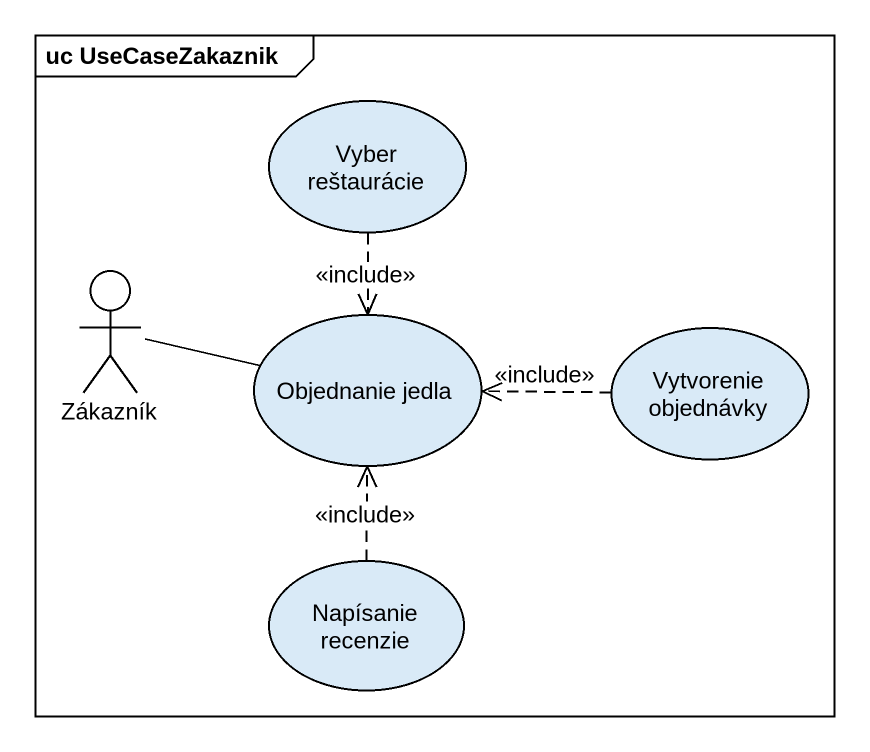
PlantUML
@startuml
mainframe uc UseCaseZakaznik
usecase "Vyber reštaurácie" as Vyber_reštaurácie
actor Zákazník
usecase "Objednanie jedla" as Objednanie_jedla
usecase "Vytvorenie objednávky" as Vytvorenie_objednávky
usecase "Napísanie recenzie" as Napísanie_recenzie
Vyber_reštaurácie ..> Objednanie_jedla : <<include>>
Zákazník -right- Objednanie_jedla
Vytvorenie_objednávky .left.> Objednanie_jedla : <<include>>
Napísanie_recenzie .up.> Objednanie_jedla : <<include>>
@enduml
